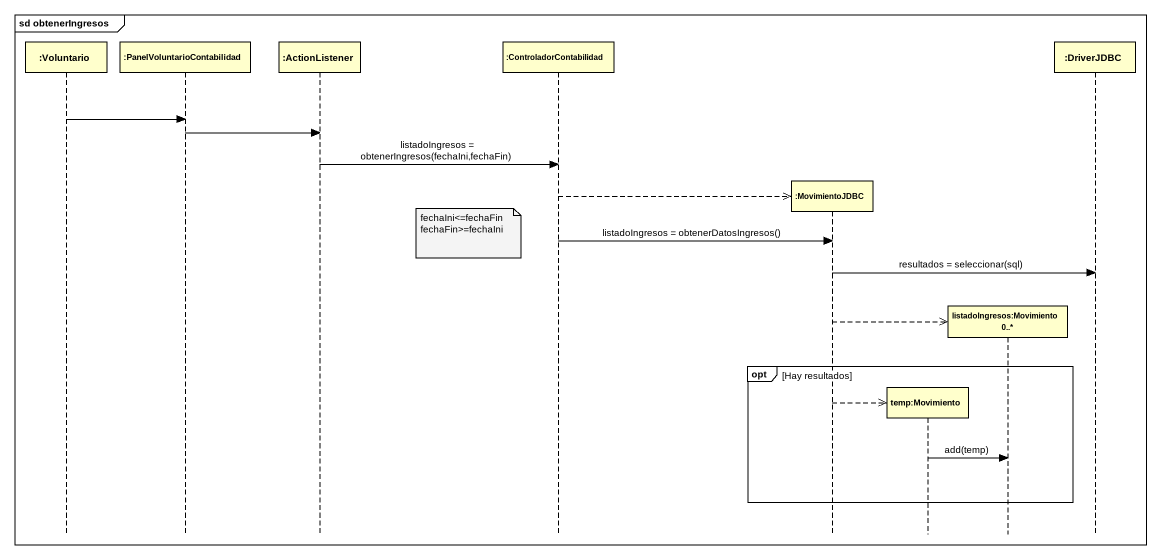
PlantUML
@startuml
mainframe sd obtenerIngresos
hide footbox
participant ":Voluntario" as Voluntario
participant ":PanelVoluntarioContabilidad" as PanelVoluntarioContabilidad
participant ":ActionListener" as ActionListener
participant ":ControladorContabilidad" as ControladorContabilidad
participant ":MovimientoJDBC" as MovimientoJDBC
participant "temp:Movimiento" as temp_Movimiento
participant "listadoIngresos:Movimiento 0..*" as listadoIngresos_Movimiento_0
participant ":DriverJDBC" as DriverJDBC

Voluntario -> PanelVoluntarioContabilidad
PanelVoluntarioContabilidad -> ActionListener
ActionListener -> ControladorContabilidad : listadoIngresos = obtenerIngresos(fechaIni,fechaFin)
ControladorContabilidad -->> MovimientoJDBC **
note left of ControladorContabilidad
  fechaIni<=fechaFin
  fechaFin>=fechaIni
end note
ControladorContabilidad -> MovimientoJDBC : listadoIngresos = obtenerDatosIngresos()
MovimientoJDBC -> DriverJDBC : resultados = seleccionar(sql)
MovimientoJDBC -->> listadoIngresos_Movimiento_0 **
opt Hay resultados
  MovimientoJDBC -->> temp_Movimiento **
  temp_Movimiento -> listadoIngresos_Movimiento_0 : add(temp)
end
@enduml
